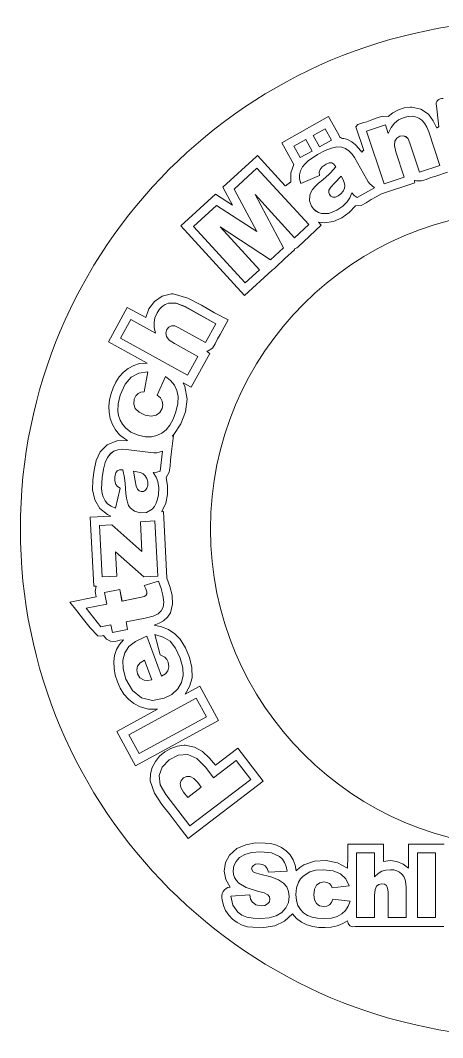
# Model space of a CAD drawing. Header units: millimetres. Extents: x -24 to 356, y -26 to 354.
# Drawn here: x -24.4 to 133.3, y -25.8 to 354.2 of the extents above; entities that cross this region are included whole.
import ezdxf

# ---------------------------------------------------------------- set-up
doc = ezdxf.new("R2010")
doc.units = ezdxf.units.MM
for name, color, linetype, lineweight in [('Aussen', 7, 'CONTINUOUS', 0), ('Innenkreis', 7, 'CONTINUOUS', 0), ('Pocket', 7, 'CONTINUOUS', 0), ('TextPocket', 7, 'CONTINUOUS', 0)]:
    doc.layers.add(name, color=color, linetype=linetype, lineweight=lineweight)

msp = doc.modelspace()

# ---------------------------------------------------------------- linework, layer by layer
at = {"layer": 'Aussen'}
msp.add_circle((165.56675, 164.24175), 190, dxfattribs=at)
at = {"layer": 'Innenkreis'}
msp.add_circle((165.56675, 164.24175), 119, dxfattribs=at)
at = {"layer": 'Pocket', "color": 0}
for points in [[(104.93025, 312.895), (111.95875, 315.2175), (113.018, 312.0075), (114.0475, 314.215), (115.28325, 315.8625), (116.86175, 317.0925), (118.933, 318.0125), (120.452, 318.385), (121.87925, 318.4675), (123.20975, 318.2575), (124.448, 317.7575), (125.575, 316.96), (126.564, 315.835), (127.41425, 314.3775), (128.12775, 312.595), (132.2605, 300.075), (124.67575, 297.5725), (121.09925, 308.4025), (120.40475, 309.9275), (119.549, 310.79), (118.53025, 311.105), (117.364, 310.9325), (116.2055, 310.2625), (115.48125, 309.16), (115.31975, 307.4975), (115.85825, 305.15), (118.982, 295.6925), (111.434, 293.2), (104.93025, 312.895)], [(84.96625, 311.2625), (89.44625, 313.7775), (91.836, 309.52), (87.35775, 307.005), (84.96625, 311.2625)], [(77.74525, 307.2075), (82.1735, 309.695), (84.5635, 305.435), (80.135, 302.95), (77.74525, 307.2075)], [(87.32925, 296.2825), (80.3115, 293.26), (79.8965, 295.0675), (79.85425, 296.59), (80.1975, 298.0125), (80.92325, 299.4725), (81.79225, 300.5775), (83.0865, 301.7625), (86.53575, 304.0775), (89.39475, 305.5675), (91.74275, 306.5325), (93.77425, 306.9725), (95.70725, 306.8525), (97.01875, 306.37), (98.3265, 305.4575), (99.4765, 304.305), (100.33925, 303.07), (104.82325, 295.0825), (105.5015, 293.9625), (106.10475, 293.1575), (106.8265, 292.49), (107.85175, 291.72), (101.3455, 288.0675), (100.24275, 288.8375), (99.3545, 289.8625), (98.626, 287.975), (97.697, 286.4675), (96.02475, 284.7925), (93.84375, 283.32), (90.78375, 282.0975), (88.0805, 282.055), (86.9045, 282.44), (85.8885, 283.0275), (85.0315, 283.82), (84.33575, 284.815), (83.5845, 286.8625), (83.64275, 288.8825), (84.025, 289.915), (84.71275, 291.0075), (85.7015, 292.155), (86.9955, 293.3625), (88.57025, 294.725), (89.83675, 295.8325), (90.7945, 296.6875), (91.44275, 297.2925), (93.427, 299.5025), (92.6855, 300.515), (91.8945, 300.995), (90.95075, 300.97), (89.7515, 300.465), (88.33675, 299.4925), (87.50275, 298.485), (87.2465, 297.535), (87.32925, 296.2825)], [(40.2195, 277.275), (48.801, 285.14), (63.88475, 275.335), (55.409, 291.1975), (63.96075, 299.0375), (83.309, 277.9325), (77.98275, 273.05), (63.227, 289.145), (73.851, 269.2625), (69.028, 264.84), (50.1545, 277.16), (64.91, 261.065), (59.569, 256.1675), (40.2195, 277.275)], [(95.38725, 296.0125), (92.91325, 293.4375), (91.501, 291.91), (90.85975, 290.8275), (90.76225, 289.985), (90.998, 289.225), (91.557, 288.56), (92.315, 288.195), (93.24125, 288.2125), (94.2885, 288.6325), (95.32475, 289.4), (96.1195, 290.3975), (96.62525, 291.5), (96.76775, 292.555), (96.5605, 293.67), (96.00825, 294.905), (95.38725, 296.0125)], [(12.977425, 235.5155), (16.8077, 242.4805), (26.04975, 237.39825), (25.5655, 239.51), (25.49775, 241.3805), (25.864, 243.1735), (26.69, 245.048), (27.53625, 246.33375), (28.517, 247.34825), (29.62925, 248.093), (30.87425, 248.565), (33.743, 248.5935), (37.08375, 247.29), (48.6355, 240.93825), (44.786, 233.93825), (34.79125, 239.434), (33.24525, 240.0785), (32.03, 240.1285), (31.07225, 239.66325), (30.333, 238.74375), (29.9425, 237.466), (30.16225, 236.1625), (31.1755, 234.836), (33.16925, 233.484), (41.89725, 228.68375), (38.067, 221.719), (12.977425, 235.5155)], [(26.68875, 214.2715), (29.83125, 221.19975), (31.67725, 219.736), (33.10275, 217.9865), (34.05625, 215.9695), (34.527, 213.68825), (34.4375, 211.07975), (33.70775, 208.04175), (32.632, 205.20825), (31.4385, 202.98675), (30.04025, 201.298), (28.38275, 200.01225), (26.51775, 199.13325), (24.5348, 198.649), (22.27375, 198.67225), (19.576, 199.307), (16.8674, 200.4705), (14.838325, 201.98725), (13.7207, 203.34475), (12.85265, 204.9275), (12.249075, 206.6015), (11.964225, 208.211), (12.0958, 210.95525), (12.8852, 214.175), (14.69185, 218.29175), (16.9922, 220.97575), (19.818775, 222.45425), (23.20015, 222.911), (21.847875, 215.48675), (20.58785, 215.37025), (19.55565, 214.87225), (18.735075, 214.00425), (18.14235, 212.7225), (17.930775, 210.91175), (18.514, 209.2355), (19.921875, 207.8275), (22.21275, 206.768), (24.4466, 206.36525), (26.283, 206.726), (27.653, 207.72975), (28.49525, 209.25425), (28.74625, 210.68125), (28.53875, 211.99), (27.85925, 213.19575), (26.68875, 214.2715)], [(12.85805, 179.476), (11.132825, 172.03375), (9.431975, 172.77025), (8.182775, 173.63675), (7.237425, 174.75725), (6.491425, 176.20725), (6.117075, 177.56225), (5.92855, 179.30625), (6.106225, 183.4565), (6.601275, 186.64275), (7.2157, 189.106), (8.0648, 191.0035), (9.305825, 192.4885), (10.47365, 193.2605), (11.983225, 193.7715), (13.59185, 194.01725), (15.0974, 193.97775), (24.188925, 192.85775), (25.49225, 192.74225), (26.49875, 192.75025), (27.4645, 192.936), (28.692, 193.3065), (27.77925, 185.901), (26.5055, 185.468), (25.1545, 185.35975), (26.2425, 183.65625), (26.907, 182.0135), (27.2665, 179.6725), (27.15925, 177.044), (26.83925, 175.32575), (26.33325, 173.85375), (25.64025, 172.62925), (24.76265, 171.651), (22.682025, 170.46325), (20.321975, 170.2705), (18.22645, 170.87825), (16.6341, 172.122), (16.0292, 173.04275), (15.557175, 174.243), (15.2181, 175.7215), (15.01195, 177.478), (14.706775, 181.231), (14.4816, 183.389), (13.8753, 186.29675), (12.620725, 186.29975), (11.766225, 185.94675), (11.22775, 185.1725), (10.923925, 183.9055), (10.8697, 182.19125), (11.1857, 180.92175), (11.798775, 180.15275), (12.85805, 179.476)], [(17.849375, 185.80725), (18.4584, 182.2875), (18.850375, 180.2475), (19.3427, 179.08925), (19.965275, 178.5115), (20.71535, 178.251), (21.5834, 178.3065), (22.326675, 178.7015), (22.86105, 179.45825), (23.144525, 180.5485), (23.14045, 181.8385), (22.80545, 183.07025), (22.21815, 184.13225), (21.4532, 184.8715), (20.431875, 185.36625), (19.10945, 185.6515), (17.849375, 185.80725)], [(6.138775, 146.31875), (5.1541, 165.53125), (9.79545, 165.77025), (20.982525, 155.86075), (20.412875, 166.95975), (25.8355, 167.23775), (26.8935, 146.59975), (21.74345, 146.3365), (11.093475, 155.725), (11.561425, 146.597), (6.138775, 146.31875)], [(0.107151, 134.6965), (7.849125, 136.22075), (7.002775, 140.514), (12.69395, 141.634), (13.540325, 137.34275), (20.764175, 138.7655), (21.8343, 139.042), (22.4406, 139.35425), (22.82445, 139.978), (22.82715, 140.82425), (22.498925, 141.83475), (21.8533, 143.1395), (27.1255, 144.77525), (28.15075, 142.07225), (28.82225, 139.4965), (29.13275, 136.93025), (28.91975, 135.056), (28.21725, 133.66975), (27.063, 132.56), (25.156, 131.6785), (22.246625, 130.9355), (15.07975, 129.52325), (15.6467, 126.64925), (9.954175, 125.52775), (9.388575, 128.403), (5.65185, 127.66675), (0.107151, 134.6965)], [(22.756625, 124.19175), (28.29725, 109.2475), (29.735, 110.1725), (30.61125, 111.21), (31.0955, 112.8065), (30.82825, 114.49925), (30.29375, 115.5205), (29.50575, 116.38325), (27.79675, 117.22825), (25.7515, 124.82225), (28.95775, 123.8985), (31.471, 122.3185), (33.492, 119.7725), (35.266, 115.95725), (36.27675, 112.40525), (36.4405, 109.47675), (35.7775, 106.924), (34.34375, 104.5125), (32.15875, 102.4685), (29.2955, 100.994), (24.899625, 100.19275), (20.834675, 101.169), (17.427575, 103.87075), (15.020075, 108.20025), (13.951275, 112.05375), (13.840075, 115.2615), (14.5969, 117.9645), (16.1377, 120.30025), (18.546575, 122.2725), (21.91435, 123.8795), (22.756625, 124.19175)], [(21.995725, 115.28575), (20.2908, 114.1955), (19.33595, 112.96675), (19.037525, 111.6225), (19.3183, 110.14825), (20.262325, 108.682), (21.781425, 107.833), (23.07945, 107.685), (24.719225, 107.94275), (21.995725, 115.28575)], [(19.90965, 80.34275), (16.0916, 87.3385), (41.227, 101.05375), (45.044, 94.058), (19.90965, 80.34275)], [(38.8385, 53.31225), (29.9275, 65.01325), (27.8375, 68.69975), (27.39125, 72.115), (28.502, 75.2265), (31.11025, 77.96775), (34.5785, 79.78775), (38.08725, 79.99125), (41.535, 78.48725), (44.84575, 75.1465), (47.781, 71.293), (56.23375, 77.73025), (61.6185, 70.65975), (38.8385, 53.31225)], [(43.16525, 67.7775), (41.8525, 69.50275), (40.35775, 71.103), (38.97575, 71.82875), (37.69275, 71.83025), (36.53025, 71.26875), (35.67575, 70.3355), (35.2565, 69.169), (35.4805, 67.714), (36.55875, 65.9125), (38.08475, 63.9095), (43.16525, 67.7775)]]:
    msp.add_lwpolyline(points, dxfattribs=at)
for points in [[(54.16125, 27.09985), (61.25225, 27.544725), (61.598, 26.024275), (62.1855, 24.913425), (63.58525, 23.814825), (65.4785, 23.4486), (66.889, 23.63575), (67.93625, 24.197275), (68.58175, 25.00565), (68.79875, 25.9334), (68.5915, 26.8218), (67.974, 27.609825), (66.60975, 28.331425), (64.16025, 29.009575), (59.96225, 30.291325), (57.1725, 31.93385), (56.25025, 32.9104), (55.59225, 34.011725), (55.19775, 35.237875), (55.0675, 36.588775), (55.336, 38.396775), (56.1415, 40.098975), (57.48975, 41.576), (59.38025, 42.69775), (61.944, 43.40975), (65.3105, 43.64725), (69.382, 43.21725), (72.35775, 41.92725), (73.447, 40.94125), (74.29075, 39.700225), (74.89, 38.2069), (75.24425, 36.458575), (68.22375, 36.04625), (67.787, 37.451425), (67.04675, 38.4117), (65.979, 38.96915), (64.57275, 39.15495), (63.43325, 39.016625), (62.614, 38.6016), (62.12025, 37.9926), (61.9575, 37.261525), (62.50025, 36.230725), (63.387, 35.76955), (65.00125, 35.340975), (69.1895, 34.28165), (71.9945, 33.208775), (73.82, 32.004375), (75.07075, 30.5395), (75.7935, 28.84955), (76.03625, 26.96965), (75.71325, 24.742525), (74.7505, 22.694475), (73.21225, 20.9719), (71.1645, 19.721375), (68.563, 18.9659), (65.36475, 18.71225), (62.5245, 18.8601), (60.1565, 19.30365), (58.263, 20.04285), (56.8415, 21.0777), (54.98725, 23.768675), (54.16125, 27.09985)], [(101.18975, 43.23475), (107.8845, 43.23475), (107.8845, 34.353525), (109.24075, 35.56745), (110.59175, 36.377175), (112.06475, 36.8329), (113.78725, 36.984825), (115.0785, 36.881775), (116.2245, 36.569775), (117.227, 36.05165), (118.08425, 35.324675), (118.77175, 34.38335), (119.26275, 33.21965), (119.5585, 31.833475), (119.6575, 30.22485), (119.6575, 19.124575), (112.93, 19.124575), (112.93, 28.72745), (112.777, 30.131275), (112.3225, 31.054925), (111.59, 31.567625), (110.61325, 31.738525), (109.50825, 31.50795), (108.63875, 30.8162), (108.07175, 29.52905), (107.8845, 27.512175), (107.8845, 19.124575), (101.18975, 19.124575), (101.18975, 43.23475)], [(123.87975, 43.23475), (130.59075, 43.23475), (130.59075, 19.124575), (123.87975, 19.124575), (123.87975, 43.23475)], [(92.34625, 25.949675), (98.71025, 25.228125), (98.013, 23.369925), (96.97975, 21.7776), (95.61225, 20.485), (93.914, 19.5152), (91.79425, 18.914375), (89.1725, 18.71225), (86.62125, 18.84245), (84.539, 19.227675), (82.8165, 19.908575), (81.35475, 20.90955), (80.1665, 22.170925), (79.26575, 23.63305), (78.69875, 25.4492), (78.5115, 27.7726), (78.74075, 30.24655), (79.43375, 32.264775), (80.2285, 33.5099), (81.273, 34.619375), (83.6765, 36.17645), (85.90925, 36.782725), (88.695, 36.984825), (92.46025, 36.60235), (95.211, 35.4549), (97.12075, 33.572275), (98.363, 30.9844), (92.064, 30.143475), (91.64775, 31.122725), (90.99, 31.82535), (90.073, 32.252575), (88.8905, 32.395), (87.38625, 32.0966), (86.1995, 31.201425), (85.43025, 29.705375), (85.174, 27.593575), (85.4275, 25.69875), (86.194, 24.322075), (87.35225, 23.48385), (88.7925, 23.204425), (89.99975, 23.372625), (91.00075, 23.877175), (91.78625, 24.7317), (92.34625, 25.949675)]]:
    msp.add_lwpolyline(points, close=True, dxfattribs=at)
at = {"layer": 'Pocket'}
for radius in [190, 119]:
    msp.add_circle((165.56675, 164.24175), radius, dxfattribs=at)
at = {"layer": 'TextPocket', "color": 0}
for points in [[(133.515, 325.0355), (132.95225, 325.038), (132.39875, 324.9155), (131.88625, 324.683), (131.444, 324.3555), (131.10075, 323.943), (130.8895, 323.4555), (130.839, 322.908), (130.98, 322.308), (131.9525, 314.4605), (131.80475, 314.4605), (131.71, 314.5005), (131.58775, 314.453), (131.58775, 314.4455), (131.58775, 314.2355), (131.37075, 314.2355), (131.15375, 314.2355), (131.15375, 314.018), (131.12, 314.003), (129.7825, 316.6805), (128.08975, 319.183), (125.1695, 321.0955), (121.76275, 321.823), (121.29325, 321.8155), (118.986, 321.5305), (116.7915, 320.7755), (114.757, 319.6655), (112.93425, 318.308), (110.85875, 318.413), (108.86925, 317.843), (106.912, 317.023), (104.93825, 316.3705), (103.8495, 316.058), (102.72475, 315.763), (101.69425, 315.313), (100.886, 314.523), (103.8275, 305.573), (103.66375, 305.5805), (103.372, 305.3005), (103.0995, 304.983), (102.021, 306.418), (100.79625, 307.7055), (99.387, 308.808), (97.761, 309.6855), (97.354, 309.9005), (96.894, 310.0205), (96.41125, 310.0905), (95.93375, 310.1555), (95.4915, 310.2555), (95.1145, 310.443), (94.82975, 310.7555), (94.6695, 311.2405), (90.69425, 318.298), (90.20875, 318.018), (73.211, 308.4555), (77.6735, 300.453), (76.5815, 297.273), (76.614, 293.888), (76.606, 293.888), (76.389, 293.6705), (76.172, 293.6705), (75.8505, 293.3505), (75.529, 293.0305), (75.312, 293.0305), (75.08975, 292.8205), (74.878, 292.5955), (74.59975, 292.4405), (74.505, 292.448), (74.497, 292.448), (64.16725, 303.7255), (63.95825, 303.533), (63.75875, 303.348), (51.24125, 291.928), (54.86925, 285.193), (48.43775, 289.358), (35.52925, 277.4805), (59.3575, 251.48275), (69.61825, 260.868), (69.6995, 261.098), (70.082, 261.318), (70.539, 261.5705), (70.8415, 261.9005), (74.38175, 265.268), (78.0285, 268.5405), (77.953, 268.878), (78.32025, 269.0605), (78.8345, 269.238), (79.2005, 269.558), (83.549, 273.673), (87.99525, 277.7255), (86.9535, 278.863), (89.24425, 278.5955), (92.58625, 279.098), (95.66925, 280.468), (98.4105, 282.478), (100.72825, 284.903), (102.84425, 285.108), (104.76625, 286.058), (106.61625, 287.2755), (108.52475, 288.273), (110.5035, 289.383), (122.978, 293.508), (122.81775, 294.093), (122.838, 294.413), (123.0755, 294.4705), (123.56775, 294.263), (125.4095, 294.288), (127.18525, 294.813), (128.9415, 295.513), (130.72925, 296.0505), (135.121, 297.518)], [(104.929, 312.8955), (111.95875, 315.218), (113.01825, 312.008), (114.04775, 314.2155), (115.28325, 315.863), (116.862, 317.093), (118.93325, 318.013), (120.45225, 318.3855), (121.879, 318.468), (123.20975, 318.258), (124.448, 317.758), (125.57525, 316.9605), (126.564, 315.833), (127.4145, 314.378), (128.1265, 312.5955), (132.2605, 300.078), (124.6745, 297.573), (121.099, 308.403), (120.40475, 309.928), (119.549, 310.793), (118.53025, 311.103), (117.36275, 310.933), (116.20575, 310.2655), (115.48, 309.1605), (115.32, 307.498), (115.8585, 305.1505), (118.982, 295.693), (111.43275, 293.2005), (104.929, 312.8955)], [(84.9665, 311.263), (89.44625, 313.7755), (91.83625, 309.518), (87.3565, 307.003), (84.9665, 311.263)], [(77.74525, 307.208), (82.17375, 309.693), (84.56375, 305.4355), (80.13525, 302.9505), (77.74525, 307.208)], [(87.328, 296.283), (80.3115, 293.263), (79.89625, 295.068), (79.85425, 296.588), (80.19625, 298.013), (80.923, 299.473), (81.7925, 300.578), (83.0865, 301.763), (86.5345, 304.0805), (89.395, 305.568), (91.74275, 306.533), (93.773, 306.973), (95.706, 306.853), (97.019, 306.3705), (98.32625, 305.458), (99.4765, 304.3055), (100.339, 303.0705), (104.823, 295.083), (105.5015, 293.9655), (106.10375, 293.158), (106.8265, 292.4905), (107.852, 291.7205), (101.34575, 288.0705), (100.24275, 288.838), (99.35325, 289.863), (98.62625, 287.9755), (97.697, 286.468), (96.02475, 284.7905), (93.8435, 283.3205), (90.78375, 282.0955), (88.07925, 282.0555), (86.90325, 282.438), (85.88725, 283.0255), (85.0315, 283.818), (84.336, 284.8155), (83.58425, 286.863), (83.6425, 288.8805), (84.02525, 289.9155), (84.71275, 291.0055), (85.7015, 292.1555), (86.99575, 293.363), (88.57025, 294.723), (89.837, 295.833), (90.7945, 296.6905), (91.44275, 297.293), (93.42575, 299.503), (92.68375, 300.5155), (91.8945, 300.9955), (90.9505, 300.9705), (89.7515, 300.463), (88.337, 299.4905), (87.503, 298.4855), (87.24625, 297.5355), (87.328, 296.283)], [(40.2195, 277.2755), (48.79975, 285.1405), (63.885, 275.3355), (55.40775, 291.198), (63.9595, 299.038), (83.30875, 277.933), (77.98275, 273.0505), (63.22575, 289.143), (73.84975, 269.263), (69.02825, 264.8405), (50.15475, 277.1605), (64.91025, 261.0655), (59.569, 256.168), (40.2195, 277.2755)], [(95.386, 296.013), (92.912, 293.438), (91.50125, 291.9105), (90.85975, 290.828), (90.762, 289.9855), (90.998, 289.228), (91.55675, 288.5605), (92.315, 288.1955), (93.2415, 288.213), (94.28875, 288.6305), (95.32475, 289.398), (96.11825, 290.398), (96.6255, 291.5005), (96.76775, 292.553), (96.5605, 293.6705), (96.0085, 294.9055), (95.386, 296.013)], [(12.977525, 235.516), (16.8078, 242.48075), (26.05, 237.39975), (25.56575, 239.51025), (25.4965, 241.38075), (25.864, 243.175), (26.69, 245.04975), (27.5365, 246.334), (28.517, 247.34875), (29.62925, 248.09175), (30.8745, 248.56525), (33.74275, 248.59375), (37.08375, 247.29175), (48.6355, 240.93725), (44.78625, 233.93875), (34.7915, 239.43575), (33.24525, 240.08), (32.03, 240.1275), (31.0725, 239.66375), (30.33325, 238.74375), (29.941, 237.465), (30.16225, 236.1615), (31.1755, 234.83625), (33.16925, 233.484), (41.89725, 228.684), (38.06725, 221.71925), (12.977525, 235.516)], [(26.68875, 214.2715), (29.83, 221.19975), (31.67575, 219.73625), (33.103, 217.9865), (34.0565, 215.971), (34.5255, 213.68975), (34.43625, 211.08), (33.70775, 208.04175), (32.632, 205.207), (31.43725, 202.987), (30.04, 201.29975), (28.38275, 200.0135), (26.51775, 199.132), (24.53475, 198.648), (22.27375, 198.671), (19.576, 199.3085), (16.866125, 200.471), (14.838425, 201.98875), (13.720775, 203.34475), (12.852725, 204.92775), (12.24915, 206.6015), (11.964325, 208.2115), (12.095875, 210.95525), (12.8853, 214.1755), (14.691925, 218.29175), (16.990925, 220.97575), (19.81875, 222.45425), (23.20025, 222.91025), (21.848, 215.487), (20.588, 215.37025), (19.55575, 214.87225), (18.73515, 214.00425), (18.14245, 212.72275), (17.93085, 210.91325), (18.514075, 209.237), (19.9205, 207.8275), (22.2115, 206.7685), (24.44675, 206.364), (26.28325, 206.72625), (27.653, 207.73125), (28.49525, 209.25325), (28.74625, 210.68275), (28.53875, 211.99175), (27.85925, 213.1945), (26.68875, 214.2715)], [(12.856775, 179.47625), (11.1329, 172.03375), (9.432025, 172.76925), (8.1815, 173.63725), (7.237475, 174.7575), (6.4915, 176.2075), (6.115825, 177.56225), (5.928625, 179.30525), (6.1063, 183.45575), (6.601375, 186.64325), (7.215775, 189.106), (8.063475, 191.0035), (9.305925, 192.489), (10.47235, 193.2605), (11.98195, 193.772), (13.591925, 194.0175), (15.09745, 193.97925), (24.189, 192.85775), (25.4925, 192.741), (26.4975, 192.7505), (27.4645, 192.9375), (28.69225, 193.30675), (27.77925, 185.90125), (26.5055, 185.467), (25.15325, 185.35975), (26.2425, 183.65625), (26.90575, 182.015), (27.2665, 179.67275), (27.15925, 177.04425), (26.83925, 175.32575), (26.33325, 173.85525), (25.64025, 172.63075), (24.76275, 171.6515), (22.682, 170.462), (20.322, 170.2705), (18.22655, 170.8795), (16.634175, 172.12325), (16.02925, 173.0445), (15.557275, 174.2435), (15.218175, 175.7215), (15.012025, 177.4795), (14.706825, 181.23125), (14.480325, 183.389), (13.8754, 186.29725), (12.620775, 186.29975), (11.7663, 185.946), (11.226475, 185.17275), (10.924, 183.9045), (10.869775, 182.1915), (11.185775, 180.922), (11.798825, 180.15275), (12.856775, 179.47625)], [(17.84945, 185.80725), (18.45845, 182.28925), (18.8505, 180.248), (19.34275, 179.08825), (19.96525, 178.512), (20.7155, 178.25), (21.5835, 178.3085), (22.3255, 178.70275), (22.86125, 179.4585), (23.1445, 180.549), (23.13925, 181.84025), (22.8055, 183.0715), (22.217, 184.1325), (21.45325, 184.8715), (20.432, 185.36675), (19.1095, 185.65275), (17.84945, 185.80725)], [(6.138875, 146.31775), (5.1528, 165.53025), (9.795525, 165.77025), (20.98125, 155.86075), (20.413, 166.95975), (25.8355, 167.238), (26.8935, 146.60125), (21.7435, 146.3355), (11.0922, 155.724), (11.56015, 146.596), (6.138875, 146.31775)], [(0.105875, 134.6965), (7.847825, 136.21975), (7.00285, 140.514), (12.69405, 141.6355), (13.53905, 137.34275), (20.76425, 138.76575), (21.833, 139.0425), (22.43925, 139.35425), (22.8245, 139.97675), (22.82725, 140.82325), (22.49775, 141.83525), (21.8535, 143.141), (27.1255, 144.77675), (28.15075, 142.07225), (28.82225, 139.4965), (29.13275, 136.93075), (28.92, 135.0575), (28.21725, 133.67), (27.063, 132.5605), (25.156, 131.679), (22.24675, 130.9355), (15.07985, 129.52375), (15.645425, 126.6495), (9.95425, 125.52775), (9.388625, 128.40325), (5.651925, 127.66675), (0.105875, 134.6965)], [(22.75675, 124.19175), (28.29725, 109.249), (29.73525, 110.17275), (30.61, 111.2105), (31.09525, 112.808), (30.82825, 114.4995), (30.294, 115.521), (29.50425, 116.3835), (27.7955, 117.2285), (25.7515, 124.824), (28.95775, 123.89875), (31.47, 122.31875), (33.49225, 119.773), (35.266, 115.9575), (36.27525, 112.40525), (36.44075, 109.47675), (35.77625, 106.9245), (34.344, 104.5125), (32.15875, 102.46875), (29.29425, 100.99325), (24.89975, 100.19425), (20.83475, 101.1705), (17.42765, 103.86975), (15.02015, 108.20075), (13.950025, 112.054), (13.84015, 115.2615), (14.59695, 117.965), (16.13775, 120.3005), (18.5466, 122.27275), (21.9145, 123.8785), (22.75675, 124.19175)], [(21.99575, 115.28475), (20.291, 114.1955), (19.336, 112.96675), (19.0375, 111.62275), (19.3185, 110.14825), (20.26225, 108.682), (21.7815, 107.833), (23.0795, 107.68525), (24.71925, 107.94275), (21.99575, 115.28475)], [(19.9085, 80.34425), (16.09165, 87.339), (41.22575, 101.05425), (45.0425, 94.058), (19.9085, 80.34425)], [(38.83875, 53.31225), (29.9275, 65.01225), (27.8375, 68.7), (27.39125, 72.11525), (28.50225, 75.22675), (31.11025, 77.96775), (34.57875, 79.788), (38.08725, 79.9915), (41.53375, 78.48725), (44.846, 75.1465), (47.781, 71.292), (56.23375, 77.72925), (61.61725, 70.65975), (38.83875, 53.31225)], [(43.1655, 67.779), (41.8525, 69.50275), (40.35775, 71.1035), (38.97575, 71.83025), (37.6925, 71.83025), (36.53025, 71.26875), (35.67575, 70.33575), (35.25675, 69.16925), (35.48025, 67.71525), (36.5575, 65.914), (38.0845, 63.9095), (43.1655, 67.779)], [(133.90575, 46.528), (120.54725, 46.528), (120.55125, 41.95575), (120.504, 37.551775), (118.5235, 39.081725), (116.1975, 40.0203), (113.7005, 40.35525), (111.206, 40.07865), (111.206, 46.528), (97.85575, 46.528), (97.8665, 41.9815), (97.777, 37.595175), (94.0185, 39.567275), (89.81275, 40.3905), (85.50875, 40.111175), (81.4575, 38.76705), (79.93025, 37.770175), (78.55925, 36.57115), (78.27175, 38.720925), (77.519, 40.70125), (76.3685, 42.47525), (74.88625, 44.00525), (73.1405, 45.2545), (71.1985, 46.18475), (69.12725, 46.76125), (66.99625, 46.9445), (63.349, 46.95925), (59.73875, 46.311), (56.44, 44.84625), (53.73275, 42.41275), (52.162, 39.613425), (51.70925, 36.43145), (52.307, 33.26035), (53.89675, 30.49475), (53.094, 30.3049), (52.394, 29.9346), (51.80525, 29.415125), (51.34, 28.778975), (51.00925, 28.056075), (50.8235, 27.278875), (50.79625, 26.47865), (50.93725, 25.68655), (51.39275, 23.622225), (52.22725, 21.70975), (53.39225, 19.9845), (54.838, 18.48575), (56.5145, 17.246062), (58.374, 16.30341), (60.36775, 15.694412), (62.447, 15.45163), (66.53525, 15.345835), (70.60675, 16.034855), (74.30025, 17.69365), (77.257, 20.494475), (78.77625, 18.7421), (80.5815, 17.377627), (82.6105, 16.376652), (84.80075, 15.716115), (87.09175, 15.375674), (89.41925, 15.329559), (91.72375, 15.557423), (93.9415, 16.033497), (94.97075, 16.378007), (96.00025, 16.88392), (96.95375, 17.415605), (97.761, 17.83065), (98.0335, 16.825597), (98.6925, 16.070117), (99.60525, 15.676783), (100.6415, 15.755448), (133.79325, 15.790715)]]:
    msp.add_lwpolyline(points, dxfattribs=at)
for points in [[(32.33525, 252.0835), (31.97825, 252.0755), (28.582, 251.25875), (25.731, 249.28), (23.60975, 246.482), (22.404, 243.212), (15.503, 247.01225), (8.445975, 234.2085), (22.9345, 226.233), (22.4475, 226.233), (20.10375, 226.0105), (17.9105, 225.31875), (15.897675, 224.22025), (14.09105, 222.77575), (12.521775, 221.0505), (11.21565, 219.10575), (10.2038, 217.0045), (9.513425, 214.8075), (8.899, 212.53975), (8.630425, 210.18225), (8.711825, 207.80325), (9.14585, 205.473), (9.939325, 203.26225), (11.097625, 201.23725), (12.623475, 199.47125), (14.522375, 198.0295), (15.65085, 197.309), (11.670025, 197.133), (7.950925, 195.6425), (5.424075, 193.05575), (3.922625, 189.78025), (3.103375, 186.1695), (2.6219, 182.57825), (2.575775, 178.825), (3.40315, 175.13575), (5.228775, 171.93475), (8.17745, 169.64425), (9.375075, 169.08), (1.667025, 168.70675), (2.9596, 142.83075), (3.896825, 142.874), (3.54825, 140.872), (3.906325, 138.8525), (-5.920333, 136.8925), (-3.33245, 133.73225), (-0.851675, 130.473), (1.6955, 127.283), (4.4787, 124.33025), (5.590875, 124.2365), (6.6841, 124.43575), (7.747475, 123.0525), (9.288275, 122.31475), (11.02845, 122.213), (12.691325, 122.73525), (14.08835, 122.898), (12.624875, 121.14825), (11.495025, 119.1925), (10.765325, 117.05075), (10.50355, 114.73825), (10.6053, 112.1625), (11.040675, 109.595), (11.801575, 107.0965), (12.88255, 104.72725), (14.275525, 102.55), (15.975025, 100.62275), (17.97425, 99.00875), (20.26925, 97.76775), (23.462, 96.966), (26.74425, 96.954), (11.56285, 88.6355), (18.61035, 75.81675), (49.574, 92.75875), (42.5685, 105.537), (42.08325, 105.2765), (37.08375, 102.5785), (38.7925, 105.42825), (39.688, 108.70525), (39.6445, 112.53825), (38.78725, 116.271), (37.2735, 119.80675), (35.261, 123.054), (33.286, 125.08025), (30.93425, 126.64425), (28.319, 127.72225), (25.55475, 128.29075), (27.409, 129.015), (29.09075, 129.99825), (30.519, 131.299), (31.615, 132.97825), (32.42875, 136.1845), (32.25125, 139.48725), (31.429, 142.764), (30.313, 145.8945), (30.25975, 145.98825), (29.011, 170.72925), (28.45475, 170.70325), (28.35975, 170.69525), (28.5415, 170.98975), (29.944, 173.91375), (30.5585, 177.10125), (30.5395, 180.3685), (30.04275, 183.533), (31.09675, 185.47375), (31.47375, 187.66025), (31.60525, 189.93625), (31.927, 192.14425), (32.72575, 199.132), (32.3095, 198.89775), (32.91725, 199.573), (35.574, 203.5375), (37.279, 208.04325), (37.82975, 212.796), (37.03075, 217.49825), (36.44075, 218.7935), (39.3665, 217.1875), (46.32875, 229.792), (45.96775, 230.0825), (45.4755, 230.39025), (45.2445, 230.64), (45.66775, 230.75525), (47.30775, 231.80775), (48.3915, 233.41875), (49.25675, 235.2445), (50.24275, 236.94275), (53.24575, 242.36825), (48.15025, 244.92625), (43.20375, 247.8285), (38.139, 250.43025), (32.6905, 252.0835), (32.33525, 252.0835)], [(37.1865, 83.45575), (36.719, 83.445), (34.20425, 83.122), (31.7925, 82.3), (29.56675, 81.03875), (27.60825, 79.39725), (26.001, 77.4335), (24.8265, 75.20775), (24.16725, 72.77725), (24.10625, 70.2), (25.689, 65.506), (28.4005, 61.365), (31.569, 57.46025), (34.523, 53.47225), (38.21225, 48.629), (66.302, 70.0335), (56.85775, 82.422), (48.43775, 76.00525), (46.22, 78.6935), (43.60925, 81.06975), (40.598, 82.7775), (37.1865, 83.45575)], [(54.16125, 27.09985), (61.25225, 27.544725), (61.598, 26.024275), (62.1855, 24.913425), (63.58525, 23.814825), (65.4785, 23.4486), (66.889, 23.63575), (67.93625, 24.197275), (68.58175, 25.00565), (68.79875, 25.9334), (68.5915, 26.8218), (67.974, 27.609825), (66.60975, 28.331425), (64.16025, 29.009575), (59.96225, 30.291325), (57.1725, 31.93385), (56.25025, 32.9104), (55.59225, 34.011725), (55.19775, 35.237875), (55.0675, 36.588775), (55.336, 38.396775), (56.1415, 40.098975), (57.48975, 41.576), (59.38025, 42.69775), (61.944, 43.40975), (65.3105, 43.64725), (69.382, 43.21725), (72.35775, 41.92725), (73.447, 40.94125), (74.29075, 39.700225), (74.89, 38.2069), (75.24425, 36.458575), (68.22375, 36.04625), (67.787, 37.451425), (67.04675, 38.4117), (65.979, 38.96915), (64.57275, 39.15495), (63.43325, 39.016625), (62.614, 38.6016), (62.12025, 37.9926), (61.9575, 37.261525), (62.50025, 36.230725), (63.387, 35.76955), (65.00125, 35.340975), (69.1895, 34.28165), (71.9945, 33.208775), (73.82, 32.004375), (75.07075, 30.5395), (75.7935, 28.84955), (76.03625, 26.96965), (75.71325, 24.742525), (74.7505, 22.694475), (73.21225, 20.9719), (71.1645, 19.721375), (68.563, 18.9659), (65.36475, 18.71225), (62.5245, 18.8601), (60.1565, 19.30365), (58.263, 20.04285), (56.8415, 21.0777), (54.98725, 23.768675), (54.16125, 27.09985)], [(101.18975, 43.23475), (107.8845, 43.23475), (107.8845, 34.353525), (109.24075, 35.56745), (110.59175, 36.377175), (112.06475, 36.8329), (113.78725, 36.984825), (115.0785, 36.881775), (116.2245, 36.569775), (117.227, 36.05165), (118.08425, 35.324675), (118.77175, 34.38335), (119.26275, 33.21965), (119.5585, 31.833475), (119.6575, 30.22485), (119.6575, 19.124575), (112.93, 19.124575), (112.93, 28.72745), (112.777, 30.131275), (112.3225, 31.054925), (111.59, 31.567625), (110.61325, 31.738525), (109.50825, 31.50795), (108.63875, 30.8162), (108.07175, 29.52905), (107.8845, 27.512175), (107.8845, 19.124575), (101.18975, 19.124575), (101.18975, 43.23475)], [(123.87975, 43.23475), (130.59075, 43.23475), (130.59075, 19.124575), (123.87975, 19.124575), (123.87975, 43.23475)], [(92.34625, 25.949675), (98.71025, 25.228125), (98.013, 23.369925), (96.97975, 21.7776), (95.61225, 20.485), (93.914, 19.5152), (91.79425, 18.914375), (89.1725, 18.71225), (86.62125, 18.84245), (84.539, 19.227675), (82.8165, 19.908575), (81.35475, 20.90955), (80.1665, 22.170925), (79.26575, 23.63305), (78.69875, 25.4492), (78.5115, 27.7726), (78.74075, 30.24655), (79.43375, 32.264775), (80.2285, 33.5099), (81.273, 34.619375), (83.6765, 36.17645), (85.90925, 36.782725), (88.695, 36.984825), (92.46025, 36.60235), (95.211, 35.4549), (97.12075, 33.572275), (98.363, 30.9844), (92.064, 30.143475), (91.64775, 31.122725), (90.99, 31.82535), (90.073, 32.252575), (88.8905, 32.395), (87.38625, 32.0966), (86.1995, 31.201425), (85.43025, 29.705375), (85.174, 27.593575), (85.4275, 25.69875), (86.194, 24.322075), (87.35225, 23.48385), (88.7925, 23.204425), (89.99975, 23.372625), (91.00075, 23.877175), (91.78625, 24.7317), (92.34625, 25.949675)]]:
    msp.add_lwpolyline(points, close=True, dxfattribs=at)

doc.saveas('drawing.dxf')
